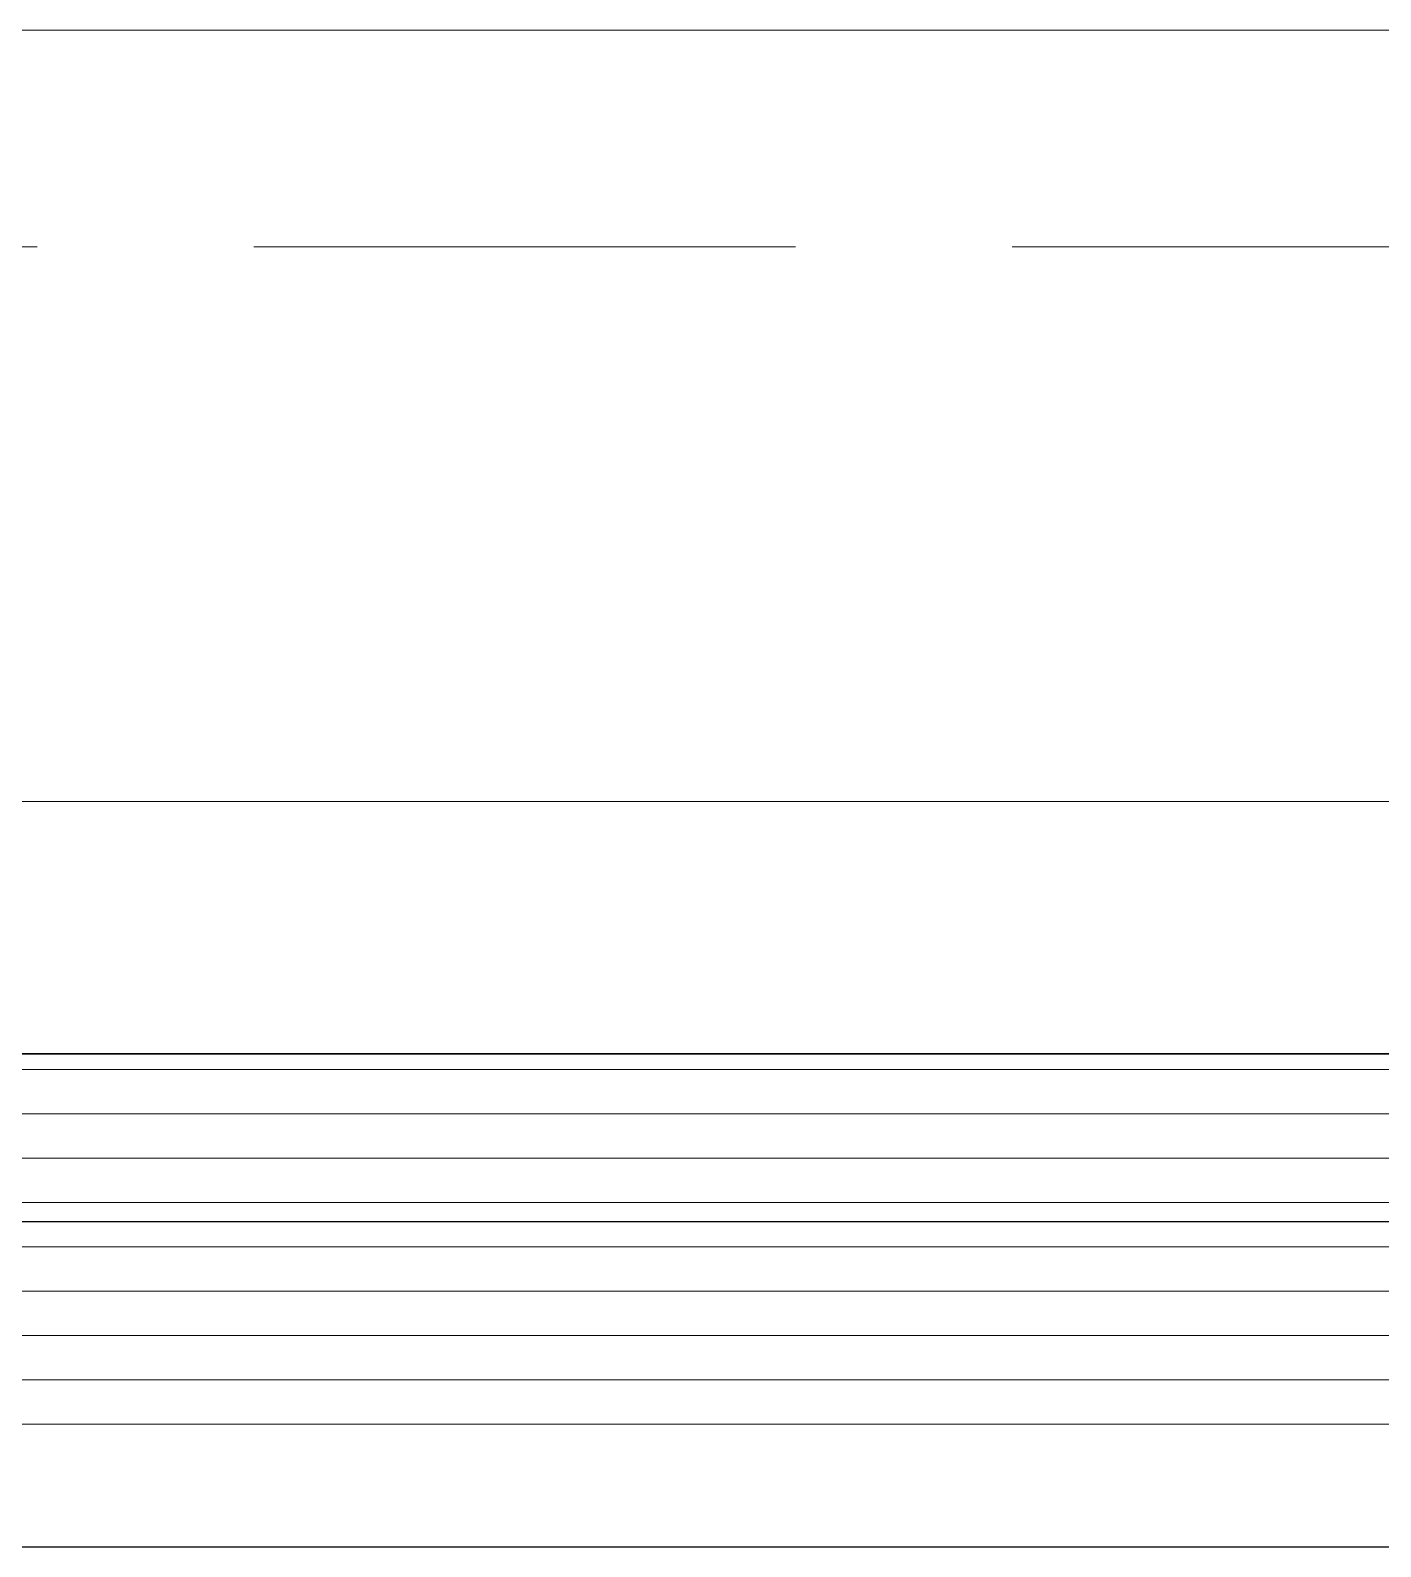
# Model space of a CAD drawing. Extents: x 27938 to 1507990, y 110129 to 923079.
# Drawn here: x 860213 to 860837, y 517540 to 518240 of the extents above; entities that cross this region are included whole.
import ezdxf

# ---------------------------------------------------------------- set-up
doc = ezdxf.new("R2010")
doc.units = 0
doc.header["$LTSCALE"] = 1000
doc.header["$MEASUREMENT"] = 0
doc.linetypes.add('DASH', pattern=[0.35, 0.25, -0.1])
for name, color, linetype, lineweight in [('平面-栏杆', 135, 'Continuous', 15), ('平面-看线', 45, 'Continuous', 15), ('平面-空调预留孔', 173, 'Continuous', 15)]:
    doc.layers.add(name, color=color, linetype=linetype, lineweight=lineweight)
doc.layers.add('看线', color=251, linetype='Continuous')

# ---------------------------------------------------------------- blocks, each defined once
blk = doc.blocks.new('gdgdgdrgdfsfs')
at = {"layer": '平面-空调预留孔'}
for p, q in [((703030.02, 763961.62), (701455.02, 763961.62)), ((703023.86, 763845.19), (701461.18, 763845.19)), ((703023.86, 763844.89), (701461.18, 763844.89)), ((703023.86, 763837.79), (701461.18, 763837.79)), ((703026.17, 763817.33), (701458.87, 763817.33)), ((703026.17, 763796.87), (701458.87, 763796.87)), ((703026.17, 763776.42), (701458.87, 763776.42)), ((703026.17, 763755.96), (701458.87, 763755.96)), ((703026.17, 763735.5), (701458.87, 763735.5)), ((703026.17, 763715.04), (701458.87, 763715.04)), ((703026.17, 763694.59), (701458.87, 763694.59)), ((703026.17, 763674.13), (701458.87, 763674.13))]:
    blk.add_line(p, q, dxfattribs=at)

msp = doc.modelspace()

# ---------------------------------------------------------------- linework, layer by layer
at = {"layer": '平面-栏杆', "color": 8}
msp.add_lwpolyline([(861266.58, 518240.45), (856616.58, 518240.45)], dxfattribs=at)
at = {"layer": '平面-看线', "color": 8, "linetype": 'DASH'}
msp.add_lwpolyline([(861266.58, 518140.45), (856616.58, 518140.45)], dxfattribs=at)
at = {"layer": '看线', "color": 8}
msp.add_lwpolyline([(875516.58, 519340.45), (875516.59, 517690.45), (855316.58, 517690.45), (855316.58, 519190.45), (852916.58, 519190.45)], dxfattribs=at)
at = {"layer": '看线', "color": 8, "ltscale": 0.5}
msp.add_lwpolyline([(859266.58, 517690.45), (859266.58, 517540.45), (861266.58, 517540.45), (861266.58, 517690.45)], dxfattribs=at)

# ---------------------------------------------------------------- block references
at = {"layer": '平面-空调预留孔', "color": 8, "xscale": -1}
msp.add_blockref('gdgdgdrgdfsfs', (1562509.1, -246077.11), dxfattribs=at)

doc.saveas('drawing.dxf')
